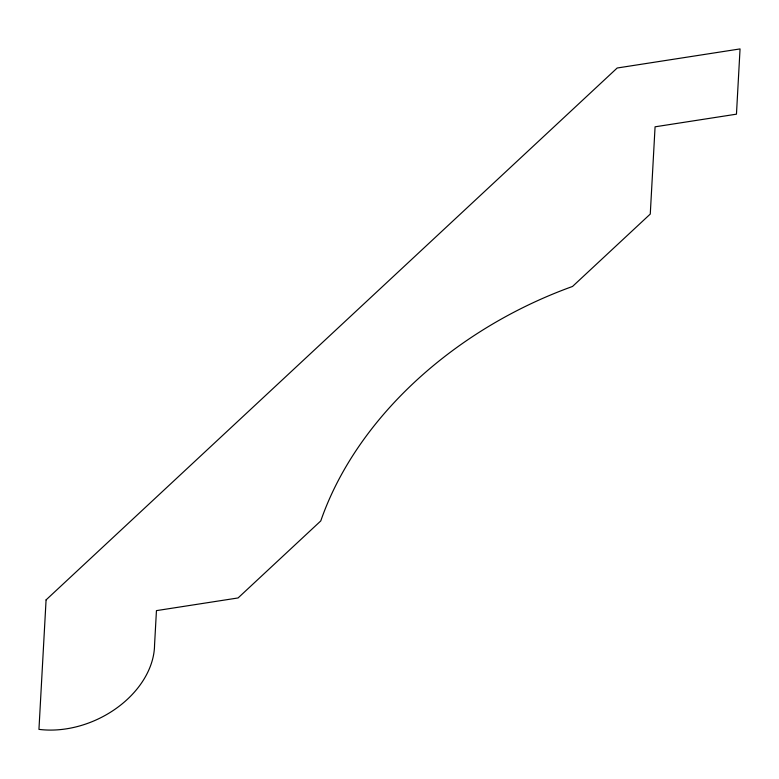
<?xml version="1.0" encoding="UTF-8"?>
<svg xmlns="http://www.w3.org/2000/svg" width="779" height="779" viewBox="0 0 779 779"><rect width="100%" height="100%" fill="white"/><g stroke="black" fill="none" stroke-linecap="round" stroke-linejoin="round"><path stroke-width="1.17" d="M46.078 599.898L38.95 729.368A88.124 64.871 -25 0 0 154.554 645.07L156.443 610.629L238.072 597.951L320.773 520.927A349.596 257.333 -25 0 1 572.526 286.458L650.27 214.059L655.071 126.811L736.457 114.172L740.05 48.921L617.182 68.007L46.078 599.898"/></g></svg>
